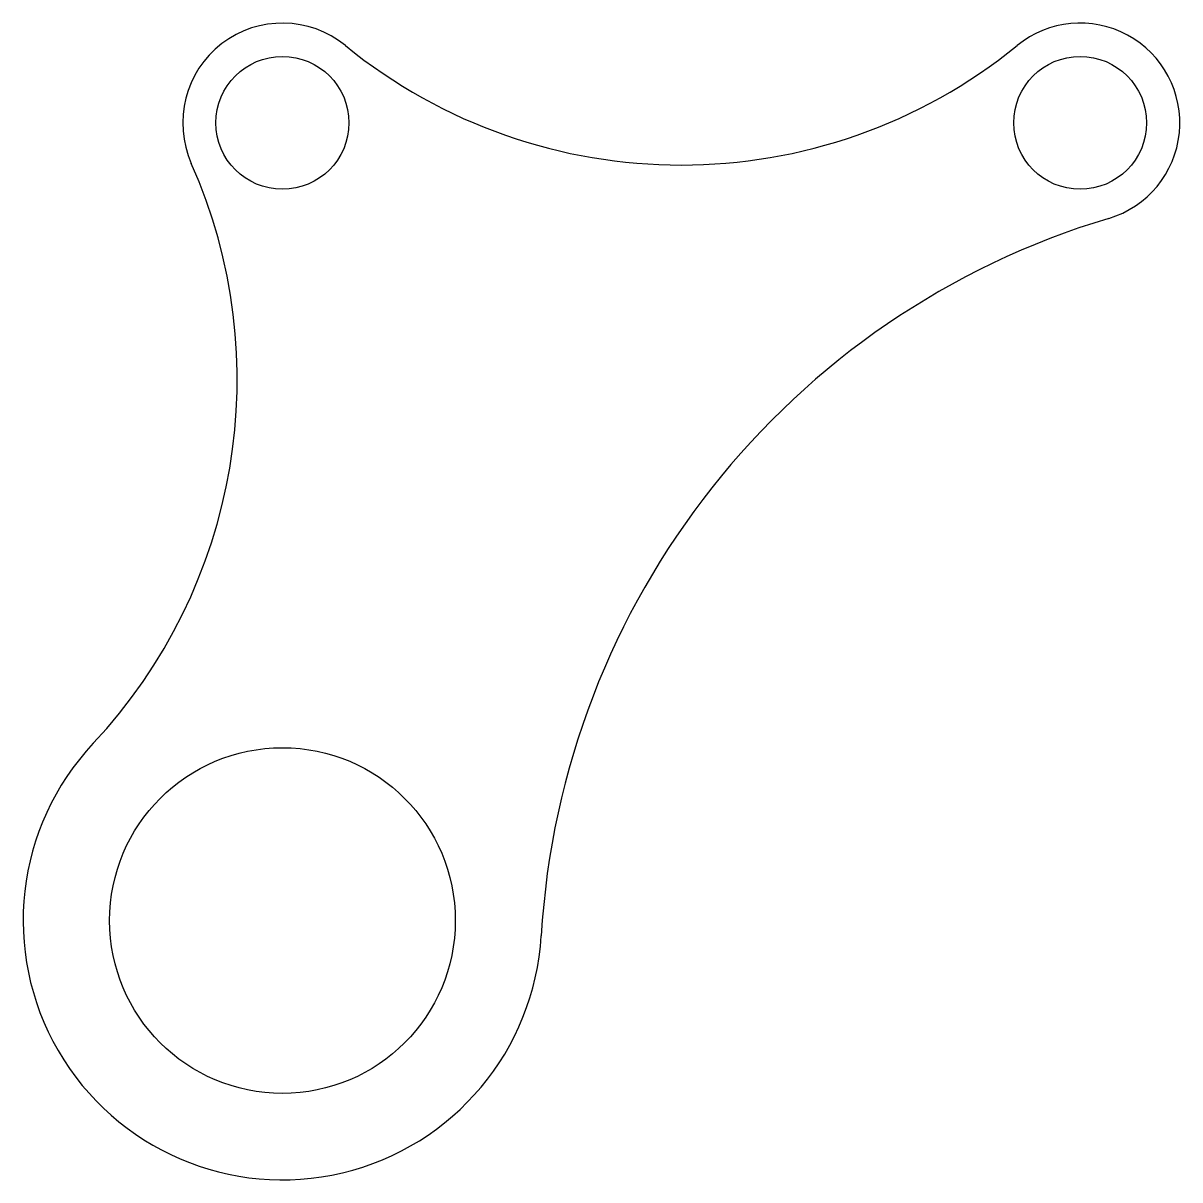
# Model space of a CAD drawing. Header units: millimetres. Extents: x 461 to 896, y 319 to 754.
import ezdxf

# ---------------------------------------------------------------- set-up
doc = ezdxf.new("R2010")
doc.units = ezdxf.units.MM

msp = doc.modelspace()

# ---------------------------------------------------------------- linework, layer by layer
for centre, radius in [((558.33, 716.21), 25), ((858.33, 716.21), 25), ((558.33, 416.21), 65)]:
    msp.add_circle(centre, radius)
for centre, radius, start, end in [((558.33, 716.21), 37.5, 50.8333, 203.9736), ((858.33, 716.21), 37.5, 286.6701, 129.1667), ((708.33, 900.34), 200, 230.8333, 309.1667), ((341.31, 619.71), 200, 316.8403, 23.9736), ((955.14, 392.89), 300, 106.6701, 176.6373), ((558.33, 416.21), 97.5, 136.8403, 356.6373)]:
    msp.add_arc(centre, radius, start, end)

doc.saveas('drawing.dxf')
